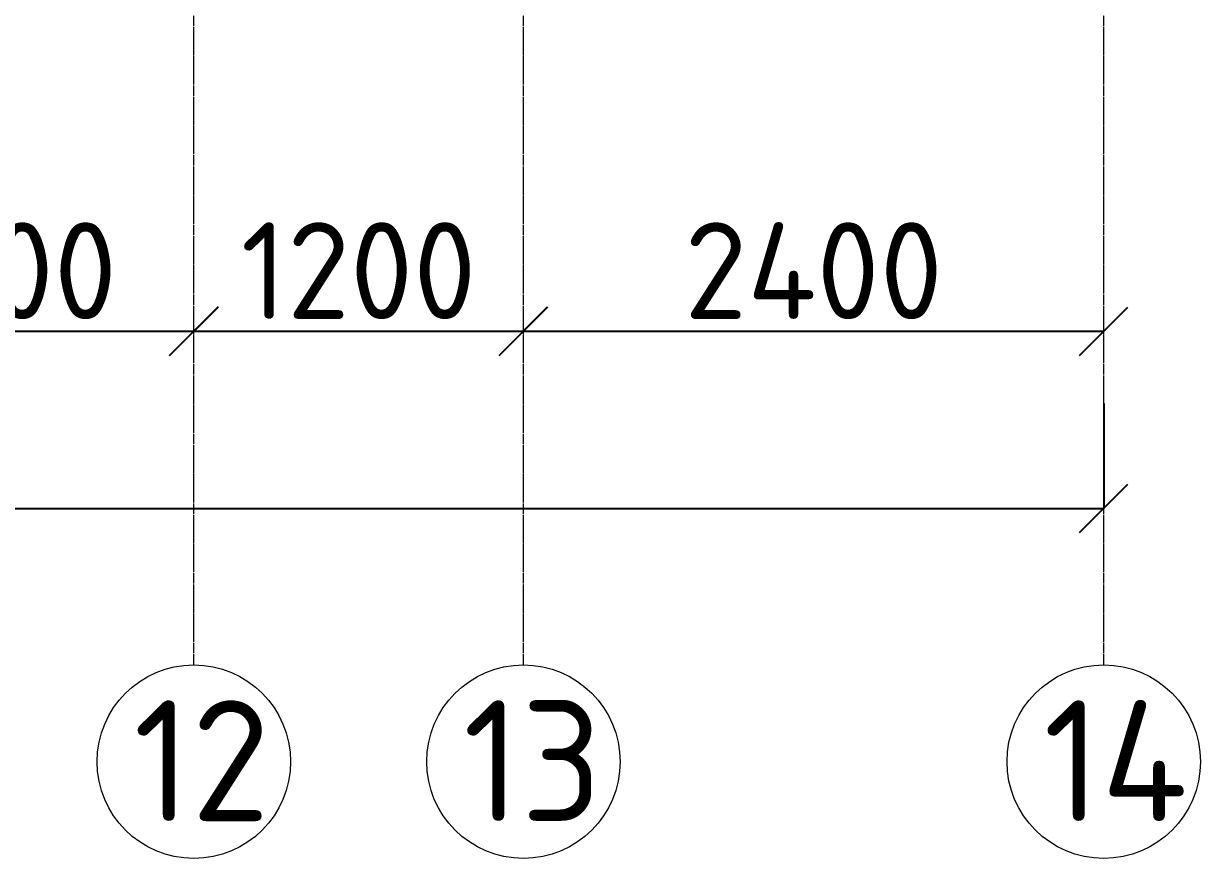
# Model space of a CAD drawing. Header units: millimetres. Extents: x -10163 to 1081624, y -5450 to 417560.
# Drawn here: x 336710 to 341577, y 52195 to 55647 of the extents above; entities that cross this region are included whole.
import ezdxf

# ---------------------------------------------------------------- set-up
doc = ezdxf.new("R2010")
doc.units = ezdxf.units.MM
doc.header["$PDMODE"] = 35
doc.linetypes.add('Штрих-пунктир', pattern=[24, 20, -1.5, 1, -1.5])
doc.layers.add('Оси 2', color=253, linetype='Continuous')
doc.layers.add('Покрытия', color=50, linetype='Continuous')
doc.styles.add('ГОСТ', font='GOST Common.ttf', dxfattribs={"height": 400})
doc.dimstyles.new('ГОСТ', dxfattribs={"dimtxt": 400, "dimasz": 200, "dimexe": 0.18, "dimexo": 0.0625, "dimgap": 50, "dimtad": 1, "dimdec": 0, "dimzin": 0, "dimdsep": 46, "dimtxsty": 'ГОСТ', "dimblk": 'OBLIQUE', "dimcen": 0.09, "dimadec": 0, "dimazin": 0, "dimtfac": 1, "dimtdec": 0, "dimtofl": 0, "dimtmove": 0, "dimatfit": 3, "dimldrblk": 'NONE', "dimfxl": 1, "dimtolj": 1, "dimtzin": 0, "dimarcsym": 0})

# ---------------------------------------------------------------- blocks, each defined once
blk = doc.blocks.new('_Oblique')
at = {"color": 0, "linetype": 'ByBlock', "lineweight": -2}
blk.add_line((-0.5, -0.5), (0.5, 0.5), dxfattribs=at)
blk = doc.blocks.new('*D974')
at = {"layer": 'Defpoints', "color": 0, "transparency": 16777216}
for p in [(335777.3, 54374.7), (337414.1, 54374.7), (337414.1, 54374.7)]:
    blk.add_point(p, dxfattribs=at)
at = {"layer": 'Покрытия', "color": 0, "lineweight": -2, "transparency": 16777216}
for p, q in [((335777.3, 54374.7), (335777.3, 54374.5)), ((335777.3, 54374.7), (337414.1, 54374.7)), ((337414.1, 54374.8), (337414.1, 54374.9))]:
    blk.add_line(p, q, dxfattribs=at)
at = {"layer": 'Покрытия', "color": 0, "lineweight": -2, "transparency": 16777216, "xscale": 200, "yscale": 200, "zscale": 200, "rotation": 180}
blk.add_blockref('_Oblique', (335777.3, 54374.7), dxfattribs=at)
at = {"layer": 'Покрытия', "color": 0, "lineweight": -2, "transparency": 16777216, "xscale": 200, "yscale": 200, "zscale": 200}
blk.add_blockref('_Oblique', (337414.1, 54374.7), dxfattribs=at)
at = {"layer": 'Покрытия', "color": 0, "lineweight": 9, "transparency": 16777216, "insert": (336595.7, 54624.7), "char_height": 400, "attachment_point": 5, "style": 'ГОСТ'}
blk.add_mtext('\\A1;1800', dxfattribs=at)
blk = doc.blocks.new('_None')
blk = doc.blocks.new('*D964')
at = {"layer": 'Defpoints', "color": 0, "transparency": 16777216}
for p in [(338777.3, 54374.7), (341177.3, 54374.7), (341177.3, 54374.7)]:
    blk.add_point(p, dxfattribs=at)
at = {"layer": 'Покрытия', "color": 0, "lineweight": -2, "transparency": 16777216}
for p, q in [((338777.3, 54374.8), (338777.3, 54374.9)), ((338777.3, 54374.7), (341177.3, 54374.7)), ((341177.3, 54374.8), (341177.3, 54374.9))]:
    blk.add_line(p, q, dxfattribs=at)
at = {"layer": 'Покрытия', "color": 0, "lineweight": -2, "transparency": 16777216, "xscale": 200, "yscale": 200, "zscale": 200, "rotation": 180}
blk.add_blockref('_Oblique', (338777.3, 54374.7), dxfattribs=at)
at = {"layer": 'Покрытия', "color": 0, "lineweight": -2, "transparency": 16777216, "xscale": 200, "yscale": 200, "zscale": 200}
blk.add_blockref('_Oblique', (341177.3, 54374.7), dxfattribs=at)
at = {"layer": 'Покрытия', "color": 0, "lineweight": 9, "transparency": 16777216, "insert": (339977.3, 54624.7), "char_height": 400, "attachment_point": 5, "style": 'ГОСТ'}
blk.add_mtext('\\A1;2400', dxfattribs=at)
blk = doc.blocks.new('*D975')
at = {"layer": 'Defpoints', "color": 0, "transparency": 16777216}
for p in [(341177.3, 54076.3), (341177.3, 53642.1), (311177.3, 53324.4)]:
    blk.add_point(p, dxfattribs=at)
at = {"layer": 'Покрытия', "color": 0, "lineweight": -2, "transparency": 16777216}
for p, q in [((341177.3, 54076.2), (341177.3, 53641.9)), ((311177.3, 53324.5), (311177.3, 53642.2)), ((311177.3, 53642.1), (341177.3, 53642.1))]:
    blk.add_line(p, q, dxfattribs=at)
at = {"layer": 'Покрытия', "color": 0, "lineweight": -2, "transparency": 16777216, "xscale": 200, "yscale": 200, "zscale": 200, "rotation": 180}
blk.add_blockref('_Oblique', (311177.3, 53642.1), dxfattribs=at)
at = {"layer": 'Покрытия', "color": 0, "lineweight": -2, "transparency": 16777216, "xscale": 200, "yscale": 200, "zscale": 200}
blk.add_blockref('_Oblique', (341177.3, 53642.1), dxfattribs=at)
at = {"layer": 'Покрытия', "color": 0, "lineweight": 9, "transparency": 16777216, "insert": (326177.3, 53892.1), "char_height": 400, "attachment_point": 5, "style": 'ГОСТ'}
blk.add_mtext('\\A1;30000', dxfattribs=at)
blk = doc.blocks.new('*D1022')
at = {"color": 0, "lineweight": -2, "ltscale": 10, "transparency": 16777216}
for p, q in [((337414.1, 54374.8), (337414.1, 54375.1)), ((337414.1, 54374.9), (338777.3, 54374.9)), ((338777.3, 54374.8), (338777.3, 54375.1))]:
    blk.add_line(p, q, dxfattribs=at)
at = {"layer": 'Defpoints', "color": 0, "ltscale": 10, "transparency": 16777216}
for p in [(337414.1, 54374.7), (338777.3, 54374.9), (338777.3, 54374.7)]:
    blk.add_point(p, dxfattribs=at)
at = {"color": 0, "lineweight": -2, "ltscale": 10, "transparency": 16777216, "xscale": 200, "yscale": 200, "zscale": 200, "rotation": 180}
blk.add_blockref('_Oblique', (337414.1, 54374.9), dxfattribs=at)
at = {"color": 0, "lineweight": -2, "ltscale": 10, "transparency": 16777216, "xscale": 200, "yscale": 200, "zscale": 200}
blk.add_blockref('_Oblique', (338777.3, 54374.9), dxfattribs=at)
at = {"color": 0, "ltscale": 10, "transparency": 16777216, "insert": (338095.7, 54624.9), "char_height": 400, "width": 960, "attachment_point": 5, "style": 'ГОСТ'}
blk.add_mtext('\\A1;1200', dxfattribs=at)

msp = doc.modelspace()

# ---------------------------------------------------------------- linework, layer by layer
at = {"layer": 'Оси 2', "linetype": 'Штрих-пунктир', "lineweight": 9}
for p, q in [((337414.064, 52995.078), (337414.064, 81646.76)), ((338777.304, 52995.078), (338777.304, 81646.76)), ((341177.304, 52995.078), (341177.304, 81646.76)), ((337414.064, 52995.078), (337414.064, 81596.76)), ((338777.304, 52995.078), (338777.304, 81596.76)), ((341177.304, 52995.078), (341177.304, 81596.76))]:
    msp.add_line(p, q, dxfattribs=at)
at = {"layer": 'Оси 2', "lineweight": 9}
for centre in [(337414.064, 52595.078), (338777.304, 52595.078), (341177.304, 52595.078)]:
    msp.add_circle(centre, 400, dxfattribs=at)

# ---------------------------------------------------------------- texts
at = {"layer": 'Оси 2', "lineweight": 9, "char_height": 500, "attachment_point": 1, "style": 'ГОСТ'}
for s, insert in [('12', (337164.699, 52848.8)), ('13', (338527.938, 52848.8)), ('14', (340927.938, 52848.8))]:
    msp.add_mtext_dynamic_manual_height_columns(s, width=529.33393, gutter_width=12.5, heights=[0], dxfattribs=dict(at, insert=insert))

# ---------------------------------------------------------------- dimensions: what is measured, and where the dimension line sits
at = {"ltscale": 10}
dim = msp.add_linear_dim(base=(338777.304, 54374.909), p1=(337414.064, 54374.729), p2=(338777.304, 54374.729), text='1200', dimstyle='ГОСТ', dxfattribs=at)
dim.commit()
dim.dimension.update_dxf_attribs({"geometry": '*D1022', "text_midpoint": (338095.684, 54624.909)})
at = {"layer": 'Покрытия', "lineweight": 9}
dim = msp.add_linear_dim(base=(337414.064, 54374.729), p1=(335777.304, 54374.729), p2=(337414.064, 54374.729), text='1800', dimstyle='ГОСТ', dxfattribs=at)
dim.commit()
dim.dimension.update_dxf_attribs({"geometry": '*D974', "text_midpoint": (336595.684, 54624.729)})
for base, p1, p2, picture, middle in [((341177.304, 54374.729), (338777.304, 54374.729), (341177.304, 54374.729), '*D964', (339977.304, 54624.729)), ((341177.304, 53642.061), (311177.304, 53324.434), (341177.304, 54076.311), '*D975', (326177.304, 53892.061))]:
    dim = msp.add_linear_dim(base=base, p1=p1, p2=p2, dimstyle='ГОСТ', dxfattribs=at)
    dim.commit()
    dim.dimension.update_dxf_attribs({"geometry": picture, "text_midpoint": middle})

doc.saveas('drawing.dxf')
